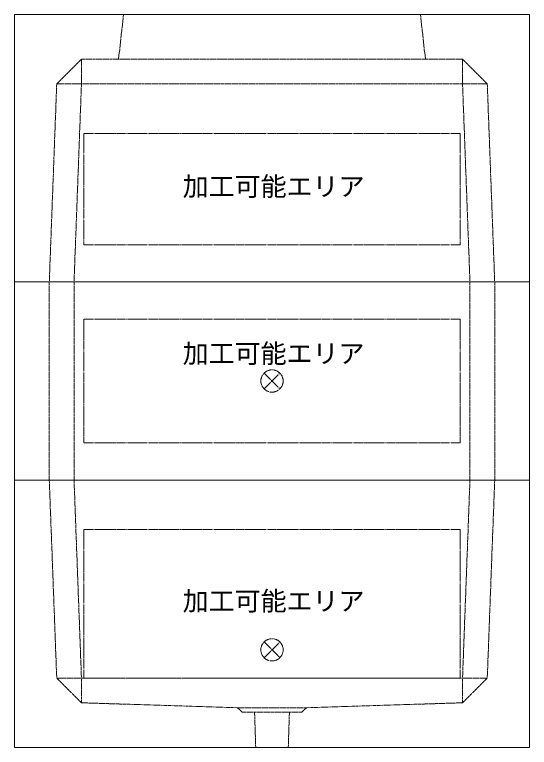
# Model space of a CAD drawing. Units: millimetres, scale not verified. Extents: x -3712 to 3712, y -2625 to 2625.
# Drawn here: x -558 to 482, y -1715 to -235 of the extents above; entities that cross this region are included whole.
import ezdxf
from ezdxf.enums import TextEntityAlignment as Align

# ---------------------------------------------------------------- set-up
doc = ezdxf.new("R2010")
doc.units = ezdxf.units.MM
doc.header["$LTSCALE"] = 10
doc.linetypes.add('LONG_DASHED1', pattern=[7, 6, -1])
doc.linetypes.add('LONG_DOUBLE_CHAIN', pattern=[21.8, 18, -1, 0.6, -0.6, 0.6, -1])
doc.layers.add('0-8_D-STR', color=7, linetype='LONG_DASHED1', lineweight=9)
doc.layers.add('0-A_D-STR-STR5', color=1, linetype='LONG_DOUBLE_CHAIN', lineweight=9)
doc.styles.add('ＭＳ ゴシック', font='')
doc.styles.get('ＭＳ ゴシック').set_extended_font_data('MS Gothic')

# ---------------------------------------------------------------- blocks, each defined once
blk = doc.blocks.new('A$C094B5667')
at = {"layer": '0-8_D-STR', "linetype": 'Continuous'}
for p, q in [((-5200, 5400), (5200, 5400)), ((-5200, 0), (-5200, 5400)), ((5200, 5400), (5200, 0)), ((-5200, 0), (5200, 0))]:
    blk.add_line(p, q, dxfattribs=at)
at = {"layer": '0-8_D-STR'}
for p, q in [((-3000, 5400), (-3100, 4500)), ((3000, 5400), (3100, 4500)), ((-4350, 4000), (-3850, 4500)), ((3850, 4500), (-3850, 4500)), ((-3850, 4000), (-3850, 4500)), ((4350, 4000), (3850, 4500)), ((3850, 4000), (3850, 4500)), ((-4350, 4000), (-4500, 0)), ((4350, 4000), (-4350, 4000)), ((-3850, 4000), (-4000, 0)), ((3850, 4000), (4000, 0)), ((4350, 4000), (4500, 0))]:
    blk.add_line(p, q, dxfattribs=at)
at = {"layer": '0-A_D-STR-STR5'}
for p, q in [((-3800, 3000), (-3800, 750)), ((3800, 3000), (-3800, 3000))]:
    blk.add_line(p, q, dxfattribs=at)
blk.add_lwpolyline([(3800, 3000), (3800, 750), (-3800, 750)], dxfattribs=at)
blk = doc.blocks.new('A$C729C60C3')
at = {"layer": '0-8_D-STR', "linetype": 'Continuous'}
for p, q in [((5200, 0), (-5200, 0)), ((5200, -4000), (5200, 0))]:
    blk.add_line(p, q, dxfattribs=at)
at = {"layer": '0-8_D-STR'}
for p, q in [((-4500, 0), (-4500, -4000)), ((-4000, 0), (-4000, -4000)), ((4000, 0), (4000, -4000)), ((4500, 0), (4500, -4000))]:
    blk.add_line(p, q, dxfattribs=at)
at = {"layer": '0-8_D-STR', "linetype": 'Continuous'}
blk.add_lwpolyline([(5200, -4000), (-5200, -4000), (-5200, 0)], dxfattribs=at)
at = {"layer": '0-A_D-STR-STR5'}
for p, q in [((3800, -750), (3800, -3250)), ((3800, -3250), (-3800, -3250))]:
    blk.add_line(p, q, dxfattribs=at)
blk.add_lwpolyline([(3800, -750), (-3800, -750), (-3800, -3250)], dxfattribs=at)
blk = doc.blocks.new('A$C04B4267E')
at = {"layer": '0-8_D-STR', "linetype": 'Continuous'}
for p, q in [((5200, 0), (-5200, 0)), ((-5200, -5400), (-5200, 0)), ((5200, -5400), (5200, 0)), ((5200, -5400), (-5200, -5400))]:
    blk.add_line(p, q, dxfattribs=at)
at = {"layer": '0-8_D-STR'}
for p, q in [((-4500, 0), (-4350, -4000)), ((-4000, 0), (-3850, -4000)), ((4000, 0), (3850, -4000)), ((4500, 0), (4350, -4000)), ((-3850, -4500), (-4350, -4000)), ((-4350, -4000), (4350, -4000)), ((-3850, -4500), (-3850, -4000)), ((3850, -4500), (4350, -4000)), ((3850, -4500), (3850, -4000)), ((-3850, -4500), (-700, -4600)), ((3850, -4500), (700, -4600)), ((-600, -4690), (-700, -4600)), ((700, -4600), (-700, -4600)), ((600, -4690), (-600, -4690)), ((-329.8, -5400), (-352.5, -4690)), ((329.8, -5400), (352.5, -4690)), ((600, -4690), (700, -4600))]:
    blk.add_line(p, q, dxfattribs=at)
at = {"layer": '0-A_D-STR-STR5'}
for p, q in [((-3800, -1000), (-3800, -4000)), ((3800, -1000), (-3800, -1000)), ((3800, -1000), (3800, -4000)), ((3800, -4000), (-3800, -4000))]:
    blk.add_line(p, q, dxfattribs=at)
blk = doc.blocks.new('A$C1C640AAB')
at = {"layer": '0-A_D-STR-STR5'}
for p, q in [((-159.1, -159.1), (159.1, 159.1)), ((-159.1, 159.1), (159.1, -159.1))]:
    blk.add_line(p, q, dxfattribs=at)
blk.add_circle((0, 0), 225, dxfattribs=at)

msp = doc.modelspace()

# ---------------------------------------------------------------- block references
at = {"layer": '0-8_D-STR', "xscale": 0.1, "yscale": 0.1}
for name, p in [('A$C094B5667', (-37.5, -775)), ('A$C729C60C3', (-37.5, -775)), ('A$C04B4267E', (-37.5, -1175))]:
    msp.add_blockref(name, p, dxfattribs=at)
at = {"layer": '0-A_D-STR-STR5', "xscale": 0.1, "yscale": 0.1}
for p in [(-37.5, -975), (-37.5, -1518)]:
    msp.add_blockref('A$C1C640AAB', p, dxfattribs=at)

# ---------------------------------------------------------------- texts
at = {"layer": '0-A_D-STR-STR5', "style": 'ＭＳ ゴシック'}
for p in [(-217.98, -612.75), (-217.98, -950.25), (-217.98, -1450.25)]:
    msp.add_text('加工可能エリア', height=38.49, dxfattribs=at).set_placement(p, align=Align.BOTTOM_LEFT)

doc.saveas('drawing.dxf')
